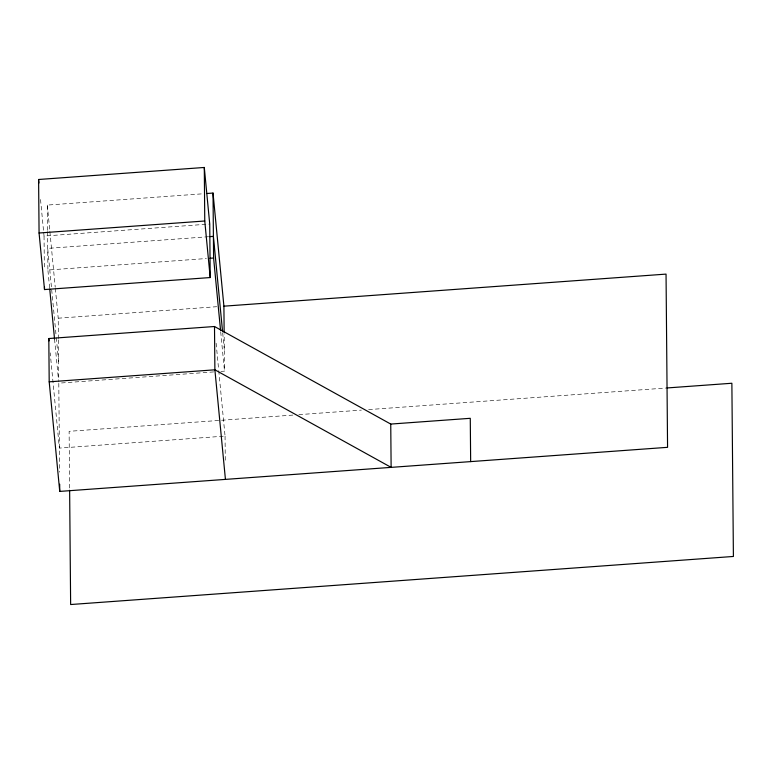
<?xml version="1.0" encoding="UTF-8"?>
<svg xmlns="http://www.w3.org/2000/svg" width="772" height="772" viewBox="0 0 772 772"><rect width="100%" height="100%" fill="white"/><g stroke="black" fill="none" stroke-linecap="round" stroke-linejoin="round"><path stroke-width="0.58" stroke-dasharray="3.86 2.9" d="M47.555 230.336L47.333 205.082L202.216 193.84M44.322 266.977L44.043 236.049L209.733 224.025M208.594 236.715L47.71 248.381L56.192 336.495M49.62 287.898L47.903 270.036L206.385 258.533M58.402 338.647L58.218 318.199L216.71 306.706M213.68 371.921L58.797 383.153L59.579 472.165M220.879 371.4L224.488 371.139L224.16 333.842M292.839 415.095L69.113 431.316L69.625 489.052M298.851 414.651L361.402 410.115M368.62 409.594L665.715 388.046M218.746 370.579L225.057 436.093L59.367 448.107L50.19 352.814M222.683 332.809L224.295 349.484M220.705 331.844L224.488 371.139M216.112 343.183L218.63 369.383M47.333 205.082L49.736 230.085M49.852 231.272L55.237 287.242M55.352 288.429L58.218 318.199M56.308 337.682L58.604 361.499M54.551 339.091L58.45 379.583M40.53 199.514L43.589 231.33M43.705 232.507L44.043 236.049M225.057 436.093L225.289 462.553M58.411 339.854L58.788 381.947M47.565 231.542L47.903 270.036"/><path stroke-width="1.16" d="M38.6 179.49L204.29 167.466L209.733 224.025L210.206 277.553L44.515 289.568L39.073 233.009L38.6 179.49L38.938 183.022M207.012 193.492L213.024 193.058L223.909 306.175L224.141 332.645M39.073 233.009L204.763 220.995L204.29 167.466M209.801 236.628L213.4 236.367L222.577 331.622M209.994 258.273L213.593 258.012L213.024 193.058M223.909 306.175L666.043 274.108L667.568 447.326L59.743 491.407L49.196 381.831L48.81 338.522L214.5 326.508L390.748 424.069L470.273 418.308L470.659 461.608M49.196 381.831L214.886 369.807L391.124 467.378L390.748 424.069M666.921 387.959L731.875 383.25L733.4 556.458L70.638 604.534L69.634 490.259M213.593 258.012L220.589 330.648M204.763 220.995L210.206 277.553M225.434 479.393L214.886 369.807L214.5 326.508M49.736 289.085L54.551 339.091M48.81 338.522L49.041 340.906M59.685 484.198L59.743 491.407M44.496 287.194L44.515 289.568"/></g></svg>
